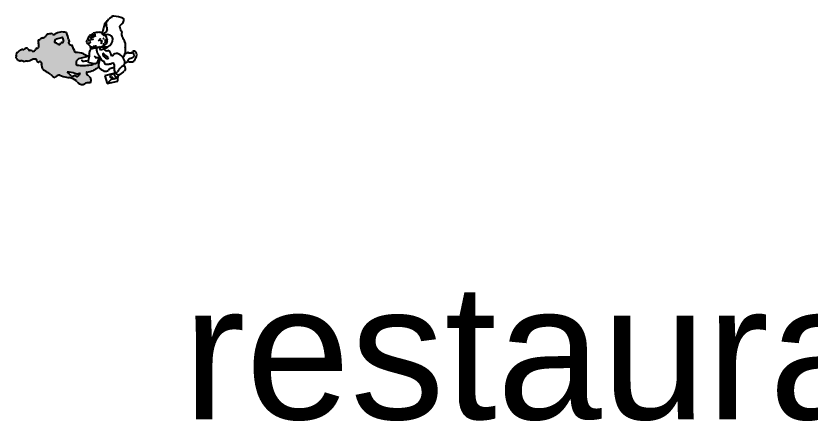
# Model space of a CAD drawing. Header units: millimetres. Extents: x -17017 to 2697, y 1903 to 18260.
# Drawn here: x -16982.092 to -16980.103, y 18218.063 to 18219.077 of the extents above; entities that cross this region are included whole.
import ezdxf

# ---------------------------------------------------------------- set-up
doc = ezdxf.new("R2010")
doc.units = ezdxf.units.MM
doc.linetypes.add('0', pattern=[0])
for name, color, linetype in [('BONGDO', 8, 'Continuous'), ('DIEN HOA', 111, 'Continuous'), ('DIENHOA', 3, 'Continuous')]:
    doc.layers.add(name, color=color, linetype=linetype)
doc.styles.get("Standard").update_dxf_attribs({"font": 'arial.ttf'})

# ---------------------------------------------------------------- blocks, each defined once
blk = doc.blocks.new('n38')
at = {"layer": 'BONGDO'}
h = blk.add_hatch(color=256, dxfattribs=at)
h.dxf.hatch_style = 1
h.paths.add_polyline_path([(-352.8, -167.4, -0.278613), (-324.6, -112.8, -0.018865), (-190.5, -81.1, -0.034583), (-258.8, -47.7, 0.09273), (-363.7, -31.9, 0.03748), (-408.2, 60.3, -0.066535), (-441.6, 73, -0.237578), (-444.8, 103.2, 0.186577), (-433.6, 106.4, -0.146453), (-447.9, 128.6, 0.06876), (-474.9, 216, 0.215103), (-621.1, 198.5, -0.134513), (-635.4, 193.8, -0.233243), (-649.9, 199.7, 0.128012), (-657, 203.5, 0.012205), (-716.6, 195.1, 0.04721), (-739.5, 165, -0.161373), (-773.4, 150, 0.076935), (-787.4, 141.6, 0.016969), (-806.9, 132.2, -0.1633), (-821.9, 123.8, 0.29751), (-827.5, 115.2, 0.056077), (-823.4, 84.2, -0.086742), (-824, 75.1, 0.047504), (-822.2, 31.9, -0.24112), (-843.3, 21.1, 0.144087), (-857.5, 11.4, -0.074395), (-866.6, -5.1, -0.238686), (-901.2, -16.5, 0.135634), (-917.7, -7.9, 0.055182), (-938.2, -7.4, -0.079704), (-960.9, 19.4, 0.275008), (-977.4, 20.5, 0.138697), (-1007.5, 6.3, -0.089504), (-1018.3, 5.7, 0.128565), (-1038.2, 2.9, 0.077053), (-1089.9, -33.5, 0.157494), (-1107, -62.5, 0.085717), (-1101.3, -85.2, -0.070187), (-1102.4, -101.7, 0.263019), (-1095.1, -114.8, 0.088153), (-1055.1, -135.5, 0.081771), (-1047.9, -136.4, -0.110918), (-1018.9, -139.8, -0.048856), (-1004.7, -152.3, -0.348601), (-953, -143.2, -0.051055), (-944.6, -138.9, -0.013831), (-922.5, -133.1, -0.038233), (-888.6, -117.6, -0.03795), (-853.8, -114.1, -0.377824), (-847.2, -123.9, 0.205901), (-848.7, -136, 0.033385), (-832.3, -149.5, 0.020124), (-820.2, -154.4, -0.091195), (-812.2, -148.3, -0.001533), (-797.8, -144.9), (-784.3, -161.6), (-786.6, -178.8, -0.074305), (-780.2, -201.8, 0.102349), (-780.2, -217.7, 0.036689), (-762, -252.9, -0.022016), (-695.2, -290.6, -0.037223), (-668.6, -310.1, 0.125629), (-613.4, -345.1, -0.086077), (-581.2, -319.1, -0.123599), (-557.9, -317, 0.030913), (-473.4, -341.7, 0.02583), (-438.5, -345.6, -0.124028), (-346.6, -388.2, -0.084221), (-338.7, -400.8, 0.055908), (-309.3, -423.3, 0.073213), (-284.6, -431.2, 0.185462), (-248.4, -425.4, -0.113999), (-218, -410.8, -0.041418), (-173.8, -411.9, 0.26637), (-167.4, -389, -0.081256), (-169.7, -369.2, 0.084839), (-169.5, -351.6, -0.024808), (-194.4, -328.5, 0.046242), (-217.5, -307.7, -0.125118), (-223.9, -283.4, -0.268009), (-216.4, -277.2, 0.013852), (-137.1, -258, -0.021007), (-119.1, -249.5, -0.029032), (-109.1, -240.3, -0.010275), (-97, -235.9, 0.092114), (-86.7, -221.9, -0.19662), (-69.1, -217.9, -0.196624), (-48, -102.8, -0.001397), (-48.1, -102.4, 0.030746), (-57.2, -84.3, 0.083925), (-75.7, -126.6, -0.141212), (-89.6, -162.3, -0.120847), (-132.4, -169.1, -0.18522), (-170.5, -187.3, -0.063455), (-344.5, -190.6, -0.173207)])
h.paths.add_polyline_path([(-367.6, -294.7, 0.06247), (-323.5, -298.4, -0.137215), (-299.3, -297.9, 0.065548), (-312.5, -302.6, 0.107445), (-315.1, -314.7, -0.029155), (-335, -332.5, -0.124634), (-347.1, -331.5, 0.058795), (-370.2, -323.6, 0.21586), (-386, -328.8, -0.103056), (-397.5, -328.8, -0.141822), (-416.9, -321.5, 0.044161), (-439.5, -298.4, 0.051976), (-464.7, -279, -0.093833)], flags=16)
h.paths.add_polyline_path([(-555.6, 69.8, -0.199875), (-575.7, 72, 0.041004), (-623.6, 91.5, -0.400169), (-598.5, 137.7, 0.038571), (-531.7, 156.7, -0.063394), (-520, 151.7, 0.161757), (-510.5, 119.3, -0.146732), (-510.5, 106.5, -0.231534), (-523.3, 93.7, -0.052791), (-534.5, 94.3, 0.323423), (-544.5, 87, -0.162358)], flags=16)
for p, q in [((-797.8, -144.9), (-784.3, -161.6)), ((-784.3, -161.6), (-786.6, -178.8))]:
    blk.add_line(p, q, dxfattribs=at)
for centre, radius, start, end in [((-515.7, -1021.3), 1232.9, 96.58366, 99.38071), ((-660.6, 188), 15.9, 41.17847, 76.88074), ((-528.7, 45.2), 179, 72.53827, 121.09635), ((-777.7, 74.6), 334.1, 9.31117, 25.04497), ((-818.1, 115.2), 9.39, 113.96808, 182.03469), ((-687.6, 117.8), 139.9, 181.19812, 193.91624), ((-826.8, 150.4), 27, 280.51193, 317.61006), ((-657.6, -150.2), 319.4, 113.96808, 117.85677), ((-753.4, 100.8), 53.1, 112.17161, 129.76919), ((-779.1, 208.8), 59.1, 275.54692, 312.21479), ((-569.1, 59.4), 200.5, 137.39344, 148.20521), ((-636.6, 211.5), 17.8, 227.35665, 268.7107), ((-636.9, 222.2), 28.4, 269.70774, 303.68653), ((-586.8, 101.5), 38.1, 107.92163, 195.16066), ((-687.7, 579.8), 451, 281.40541, 290.24087), ((-545.5, 108.2), 50.4, 59.54129, 74.05063), ((-530, 113.2), 20.6, 288.93508, 341.07997), ((-466.6, 149.8), 53.4, 177.95513, 214.70883), ((-531.9, 112.9), 22.3, 343.3049, 16.6951), ((-403.6, 141.4), 46.1, 196.07494, 229.4025), ((-413.2, 91.3), 33.7, 159.28089, 212.73872), ((-443.3, 119.2), 16, 264.80626, 307.08048), ((-946.7, -182.1), 206.4, 116.31035, 133.93485), ((-1022.8, -33.7), 39.7, 83.47924, 112.78335), ((-1014.5, 35.9), 30.4, 262.78405, 283.24242), ((-967.3, -39.9), 61.2, 99.4637, 131.0492), ((-970.1, 6.1), 16.2, 55.30086, 116.8076), ((-866.3, 76.9), 110.7, 211.28162, 229.50978), ((-917.1, 33.5), 63.6, 322.6077, 339.62634), ((-834, -7.9), 30.4, 107.82137, 140.61795), ((-843.3, 47), 25.9, 270.0718, 324.29734), ((-596.3, 62.4), 228, 176.82064, 187.69969), ((-849.7, 81.2), 26.5, 346.50913, 6.33926), ((-718.3, -209.8), 315.9, 63.15343, 72.5457), ((-563, 94.9), 26.2, 241.05206, 286.26425), ((-576, 95.1), 32.5, 308.7344, 345.62223), ((-534.5, 83.7), 10.6, 90, 161.68959), ((-526.3, 146.6), 53, 261.09302, 273.18066), ((-377.3, 191.5), 134.8, 241.535, 256.76119), ((-999.8, -282.1), 683.5, 21.47941, 30.06526), ((-1053.6, -74.4), 54.7, 131.63777, 167.43858), ((-1038.3, -57.4), 68.9, 184.23577, 203.83271), ((-1160.3, -89.5), 59.1, 348.02578, 4.08501), ((-930.5, -100.1), 93, 82.09168, 94.72557), ((-924.9, -42), 34.8, 47.19835, 78.09495), ((-895.1, 23.5), 40.4, 261.3062, 315.00426), ((-353.7, -320.1), 288.4, 70.78971, 91.98126), ((16.2, 428.9), 550.4, 240.01209, 247.93477), ((-1087.2, -101.7), 15.3, 180, 238.94448), ((-1016.9, -12.8), 128.5, 232.53533, 252.35206), ((-1048.7, -113.9), 22.5, 251.5625, 272.17491), ((-1041, -202.6), 66.6, 70.63061, 95.94774), ((-1075.6, -218.6), 97.1, 43.05392, 54.24207), ((-973.1, -180.3), 42.2, 61.53635, 138.41067), ((-927.5, -181.8), 46.2, 111.76782, 123.45865), ((-829.7, -535.8), 413.2, 102.98332, 106.15299), ((-804.2, -346.7), 244.2, 110.22336, 118.98138), ((-848.5, -344.5), 230.5, 91.32025, 100.01352), ((-856.1, -122.8), 8.92, 352.66667, 75.45768), ((-833.9, -131.6), 15.4, 149.94545, 196.4842), ((-739.4, -20.2), 159.2, 226.65218, 234.30069), ((-765.6, -2.1), 161.8, 245.64675, 250.25827), ((-799.8, -173.2), 27.8, 116.46413, 137.30674), ((-242.4, -2489.5), 2409.5, 103.32742, 103.67874), ((-860.2, -211.7), 80.6, 7.0997, 24.09803), ((-741.7, -209.7), 39.3, 168.31232, 191.68768), ((-531.3, -111.5), 270.6, 203.09375, 211.49845), ((-1156.4, -1029.8), 871.3, 57.99568, 63.08336), ((-812.2, -478.6), 221.5, 49.57419, 57.93303), ((-457.7, -543.3), 264.5, 70.06825, 91.51047), ((-545.3, -409.6), 153.5, 46.42428, 58.32563), ((-330.9, -120.8), 177.8, 258.08728, 272.38584), ((-310.5, -341.3), 44.8, 75.6192, 106.87142), ((-288, -350.1), 53.4, 102.29761, 117.29857), ((-214.8, -286.8), 9.74, 104.65114, 159.49508), ((-173.1, -283), 50.9, 180.54109, 209.06787), ((-524.9, 1163.5), 1473.4, 282.04968, 285.25817), ((-27.6, -468.1), 237, 112.72006, 117.53374), ((-35.1, -330.3), 116.6, 129.44836, 136.10006), ((4.2, -533.3), 314.2, 108.79074, 111.1456), ((-129.4, -201.2), 47.5, 313.06764, 334.11922), ((-72.9, -241.5), 23.9, 80.65003, 125.14454), ((-572.4, -219.5), 132.2, 223.26151, 251.90355), ((-522.3, -425.1), 121.3, 119.03742, 138.71631), ((-565.4, -364.4), 47.9, 81.02404, 109.20782), ((-316.2, 353.7), 713, 250.18011, 257.26265), ((-417.5, -6.2), 340.1, 260.55409, 266.47253), ((-558.7, -437.5), 183.2, 39.28545, 49.39992), ((-476.9, -549.2), 207.2, 51.02315, 79.30394), ((-394.5, -291.6), 37.3, 233.13128, 265.41923), ((-391.7, -301.1), 28.3, 258.2322, 281.7678), ((-372.3, -343.6), 20.1, 84.07225, 132.79617), ((-392, -425.4), 104.1, 64.44634, 77.90575), ((-339, -308.2), 24.7, 250.82176, 279.23919), ((-379.8, -417.7), 44.4, 22.37822, 41.63476), ((-478, -152.7), 229.7, 308.479, 315.15889), ((-286, -314.7), 29.1, 155.46943, 180), ((-318.2, -442.7), 168.4, 42.70185, 53.29214), ((50.6, -88.9), 342.6, 224.35498, 230.03945), ((-190.6, -394.9), 23.9, 314.51857, 14.18071), ((-107.8, -372.1), 62, 177.26969, 195.85129), ((-221.1, -359.7), 52.2, 349.55696, 8.95411), ((-223.4, -281), 166.3, 226.08215, 238.882), ((-270.2, -343.5), 88.9, 243.92562, 260.67495), ((-274, -381.2), 51.1, 258.04391, 300.0711), ((-201.4, -484), 75.1, 102.74482, 128.75911), ((-202.8, -677.3), 267, 83.77333, 93.26026)]:
    blk.add_arc(centre, radius, start, end, dxfattribs=at)
at = {"layer": 'DIENHOA'}
for p, q in [((-167.9, 10.5), (-173.7, 43.9)), ((-104.5, 25.5), (-167.9, 10.5)), ((-119.9, 31.9), (-97.3, 45.5)), ((-97.3, 45.5), (-116.1, 48.4)), ((47.6, -109.3), (52.2, -95.5)), ((102.9, -300.6), (6.6, -322)), ((6.6, -322), (34.2, -421.9)), ((34.2, -421.9), (94, -360.4)), ((34.2, -421.9), (170.4, -392.6)), ((170.4, -392.6), (171.2, -342.4))]:
    blk.add_line(p, q, dxfattribs=at)
for centre, radius, start, end in [((140.7, 251.9), 161.3, 109.94916, 121.3232), ((192.2, 335.6), 126.3, 140.41028, 147.5232), ((108.8, 406.4), 17, 57.61294, 145.00216), ((96, -9), 430.3, 71.4087, 87.07991), ((218.2, 376.7), 26.8, 355.28679, 55.98372), ((923.1, 12.1), 971.3, 160.55373, 168.16241), ((98.6, 260.7), 118, 123.06411, 140.70453), ((72.4, 327.8), 51.7, 146.66514, 205.46815), ((-158.5, 255.3), 191, 8.53258, 15.24973), ((-69.6, 461.4), 145.3, 315.55567, 330.41028), ((199.6, 294.9), 8.7, 145.42553, 208.39046), ((497.2, -2.5), 429.3, 128.29751, 135.23214), ((114.8, 396.8), 132, 331.83289, 350.26937), ((-200, 266.9), 84.5, 296.56175, 316.03937), ((-63, -32.6), 252.7, 89.36779, 107.5579), ((-97.8, 25.6), 198, 70.29016, 79.04748), ((-12.3, 181), 24.4, 87.67838, 149.97806), ((-40.1, 152.1), 60.5, 30.98871, 81.34869), ((-7.5, 178.6), 24.4, 87.67838, 149.97806), ((89.8, 132.1), 114.9, 123.18441, 143.81912), ((2.1, 248.1), 31.7, 321.33415, 357.54562), ((152.8, 276.5), 122.7, 176.67479, 194.03916), ((-140.7, 136.3), 366.8, 19.80716, 24.91476), ((72.6, 209.4), 141.4, 12.57093, 21.22514), ((345.4, 302.1), 148.3, 204.6745, 212.10633), ((311.6, 198.9), 95, 165.16256, 185.90528), ((-264.8, 126.7), 52.3, 323.9687, 348.34772), ((-88.8, 91.7), 127.1, 152.7411, 168.95751), ((-184.3, 103.6), 35.2, 96.22187, 139.20427), ((-17.6, 57.9), 205.8, 144.0826, 153.43165), ((-248.8, 237.2), 135.9, 292.16346, 303.62426), ((-114.4, 82.4), 118.9, 113.72141, 126.02345), ((194.2, -1096.1), 1300.5, 104.72438, 106.85611), ((-353.3, 497.7), 382.1, 297.66868, 304.25155), ((-126.6, 60.2), 79.3, 111.52298, 126.32289), ((-167.5, 210.3), 77.3, 278.84056, 293.78269), ((-106.8, 130.9), 59.9, 90.88591, 121.69774), ((-143.4, 187.6), 26.8, 285.25302, 307.87048), ((-101.8, 131.1), 43.4, 93.46593, 125.53378), ((-95.2, 149.9), 41.5, 304.15535, 335.92143), ((-52.5, 126.5), 8.07, 30.73911, 126.6442), ((-69.9, 129.5), 24.3, 323.66924, 2.60939), ((-75.3, 149.9), 42.9, 305.70818, 326.72133), ((126.6, 22.8), 177.4, 152.63604, 163.13931), ((-72.2, 120.6), 33.2, 343.00687, 10.05567), ((-51, 128.8), 20.8, 300.60817, 344.24667), ((-58.2, 113.7), 28.7, 340.90396, 19.09604), ((-13.2, 185.8), 41, 262.09396, 284.63799), ((3.7, 167.4), 24.4, 87.67838, 149.97806), ((8.9, 161.2), 24.4, 87.67838, 149.97806), ((3.6, 76.5), 34.9, 35.49699, 92.80989), ((-18.2, 72.2), 62.8, 39.71397, 68.61855), ((39.4, 111), 80.8, 65.49875, 112.52217), ((201.7, 320.9), 234.5, 215.91364, 219.84432), ((-93.5, 121.3), 125.3, 13.67327, 23.20158), ((294.4, -54), 302.6, 148.56676, 154.34634), ((251.7, 194.1), 227.6, 190.9556, 198.79986), ((-7.3, 112.3), 44.3, 348.99491, 11.00509), ((3.9, 135.4), 103.7, 292.1498, 1.69752), ((2, 95.2), 114.1, 22.2463, 51.50538), ((425.7, 240.3), 214.9, 193.76365, 208.986), ((81.9, 32.2), 187.3, 17.24052, 33.69578), ((31.9, 285.8), 317.4, 216.75175, 229.63426), ((-157.1, 42.8), 53.8, 126.485, 147.48975), ((-64.2, -74.3), 134, 140.73723, 161.14306), ((-153.7, 46.7), 52.9, 105.0562, 131.98311), ((-86.8, 230.8), 206, 245.06938, 265.07395), ((-131.7, 93.2), 47.4, 259.79148, 289.17645), ((-130.5, 98.9), 72.7, 279.49458, 304.48166), ((-47.2, -136), 171.4, 97.83701, 109.55835), ((246, -3285), 3329, 95.25305, 96.04453), ((-219.4, 1.7), 127.2, 353.56818, 12.17931), ((-72.2, 64), 30.3, 273.09361, 327.83026), ((-115.4, 193.8), 173.3, 289.06415, 295.97115), ((-25.4, 28.9), 33.4, 178.1081, 232.43739), ((-149.6, 377.6), 389.2, 285.47146, 299.65379), ((-157, 312.7), 298.7, 293.16428, 301.60382), ((22.6, 1405.1), 1365.9, 267.61738, 270.85491), ((-60, 74.8), 55.5, 337.11896, 355.49141), ((-105.8, 60.1), 101.6, 5.85685, 14.75575), ((97.4, -34.4), 134.7, 124.21187, 136.5798), ((29.3, 16.3), 28.9, 180, 241.1693), ((-22.4, 32.7), 70.1, 47.23164, 70.12085), ((412, 67.1), 152.5, 172.23318, 190.49527), ((79.1, -2.2), 187.5, 358.6167, 12.80694), ((161.6, -1873.9), 1827, 101.11231, 105.43535), ((45.1, -166), 250.4, 160.1768, 176.24746), ((-245.7, -56.6), 60.4, 336.00197, 25.0788), ((-76.8, -23), 73.3, 224.85061, 280.31337), ((-326.6, -162.1), 234.6, 13.85608, 17.477), ((-52, -15.6), 41.1, 175.72736, 210.97976), ((31.3, 14.8), 129.3, 203.50309, 218.43534), ((58.7, -160.2), 138.6, 146.77158, 165.96084), ((-199.8, -167.6), 165.2, 23.24707, 38.16324), ((-8.9, -55.9), 11.1, 90, 213.84475), ((10, -50.6), 30.4, 202.25336, 251.45421), ((-32.6, -78), 40.8, 22.93654, 54.39515), ((20.2, -80.8), 19.9, 175.76269, 255.92436), ((-43.8, -181.1), 128.7, 41.73566, 67.73117), ((25.6, 52.8), 62.7, 260.53969, 288.25583), ((36.2, -46.6), 40.9, 26.07867, 77.19841), ((54.2, -40.8), 22.3, 10.38596, 32.91089), ((95.2, -41), 19.5, 167.39301, 244.41537), ((67.1, -75.2), 25.7, 350.81214, 40.24246), ((63, -29.4), 58.1, 300.57381, 332.35143), ((150.7, -108.8), 63.8, 61.31524, 124.60536), ((155.1, -134.5), 85.7, 27.91971, 72.21971), ((158.6, -13.8), 108.3, 311.90154, 3.70923), ((153, -165.9), 105.8, 3.81949, 42.58666), ((244.4, 41.4), 86.5, 282.21433, 298.85349), ((291.6, -83.3), 49.2, 76.03466, 96.33883), ((325.4, 86.5), 124, 259.82664, 280.17336), ((313.7, -36.2), 74.9, 293.74493, 319.1817), ((262.8, 14.4), 98.1, 329.40064, 340.55608), ((330.7, -79.1), 46.6, 34.29264, 69.13908), ((368.9, -55.6), 39.7, 44.30147, 110.02621), ((328.4, -70.5), 44.4, 340.70609, 23.38561), ((490.5, -167.6), 117.7, 140.03125, 150.94014), ((328.7, -63.2), 77.2, 338.06612, 27.24371), ((-293.5, -163.4), 59.5, 121.60855, 183.8827), ((-316.2, -167.4), 36.6, 180, 219.30616), ((-270.5, 493.8), 688.4, 263.82957, 278.35295), ((-271.1, -130.1), 9.19, 141.34134, 266.5819), ((-260.1, 108.5), 248, 267.33689, 283.54422), ((-37.7, 328), 506, 250.71381, 259.21086), ((-175.2, -128.5), 59, 274.57411, 316.54765), ((-124.8, -78.4), 91.1, 265.20533, 292.76767), ((-144.6, -120.5), 69.2, 322.7592, 354.90994), ((82.2, -186.1), 154.5, 147.37973, 191.875), ((21.1, -90.9), 70.1, 189.46433, 207.413), ((-11, -108.1), 33.7, 206.57, 253.83103), ((-20.4, -169.9), 29.4, 42.7287, 90), ((9.7, -165.7), 9.94, 160.01292, 248.88432), ((-21.2, -154.5), 22.9, 340.16058, 11.69821), ((36.8, 60.6), 237.6, 262.57018, 274.82648), ((41.4, -70.1), 39.8, 229.09174, 279.024), ((53.6, -61.5), 114.7, 271.5908, 291.67158), ((106.6, -186.7), 21.4, 54.53688, 119.73955), ((98.7, -187.5), 27.4, 354.88396, 41.99337), ((-11.3, -197.6), 137.5, 346.73241, 3.18052), ((257.4, -214.9), 26.2, 124.9862, 157.6821), ((225.2, -232.6), 40.8, 338.42446, 67.73911), ((206.9, -155.8), 51.7, 313.32391, 356.63281), ((239.2, -77.1), 85.2, 283.09174, 308.31173), ((327.3, -146.8), 35.5, 106.40523, 175.23533), ((327.4, -57.6), 93.3, 247.6637, 297.38744), ((361.1, -209.2), 105.9, 99.40884, 114.43929), ((308.5, -84.8), 83.1, 318.00663, 342.01937), ((105.8, -44.9), 246, 224.68399, 242.81298), ((12.8, -217.7), 49.9, 247.17077, 289.1348), ((16.4, -210.5), 55.8, 283.23776, 304.0119), ((72.7, -267.1), 27.1, 117.22014, 157.74664), ((267.9, -648.5), 455.5, 111.07896, 117.11628), ((37.7, -123.9), 188.3, 290.26565, 302.32103), ((86.6, -165.2), 60.7, 286.69584, 309.72382), ((194.9, -286.3), 73.9, 185.00073, 213.84394), ((199.5, -241.7), 78, 170.72543, 207.85177), ((145.3, -263.2), 21.1, 225.41317, 332.39436), ((172.8, -276), 35.2, 191.57116, 276.29862), ((181.7, -281), 19.4, 108.43124, 155.53088), ((151.5, -234.1), 37.3, 310.13756, 342.47088), ((164.9, -246.8), 65.3, 280.43527, 318.26966), ((272.6, -284.5), 94.1, 138.57019, 155.37076), ((272.7, -312.8), 114.8, 110.1323, 127.9664), ((148.6, -160.2), 145.4, 296.5601, 312.61291), ((289.3, -285.6), 46.1, 124.54602, 156.49691), ((100.8, -353.9), 31.2, 146.325, 170.07427), ((76.9, -351.6), 7.52, 87.70927, 155.8124), ((35.9, -316.7), 43.8, 332.97036, 0.76293), ((94.3, -486.4), 143.3, 84.41246, 96.8468), ((132.1, -369.6), 74.9, 112.93941, 134.49448), ((10.2, -295.3), 106.1, 314.39842, 327.25723), ((102.5, -399.8), 33.9, 95.31482, 122.33644), ((104.4, -356.4), 6.3, 101.81357, 143.13155), ((133.3, -551.7), 188.8, 93.46841, 100.35477), ((102.5, -344.5), 5.85, 276.84313, 6.57948), ((118.6, -323.2), 40.2, 274.71747, 319.55526), ((167.1, -294.2), 47.2, 224.65124, 267.30601), ((154.6, -304.7), 44.8, 263.08841, 288.72449), ((68.6, -245.8), 135.6, 315.20964, 333.11408), ((155.1, -337.9), 16.7, 326.31133, 12.34917)]:
    blk.add_arc(centre, radius, start, end, dxfattribs=at)

msp = doc.modelspace()

# ---------------------------------------------------------------- block references
at = {"layer": 'DIEN HOA', "linetype": 'Continuous', "xscale": 0.0002, "yscale": 0.0002, "zscale": 0.0002}
msp.add_blockref('n38', (-16981.8702, 18218.9914), dxfattribs=at)

# ---------------------------------------------------------------- texts
at = {"layer": 'BONGDO', "linetype": '0', "insert": (-16981.6736, 18218.4054), "char_height": 0.337612, "attachment_point": 1}
msp.add_mtext_dynamic_manual_height_columns('restaurant ', width=2.747349, gutter_width=1.6881, heights=[0], dxfattribs=at)

doc.saveas('drawing.dxf')
